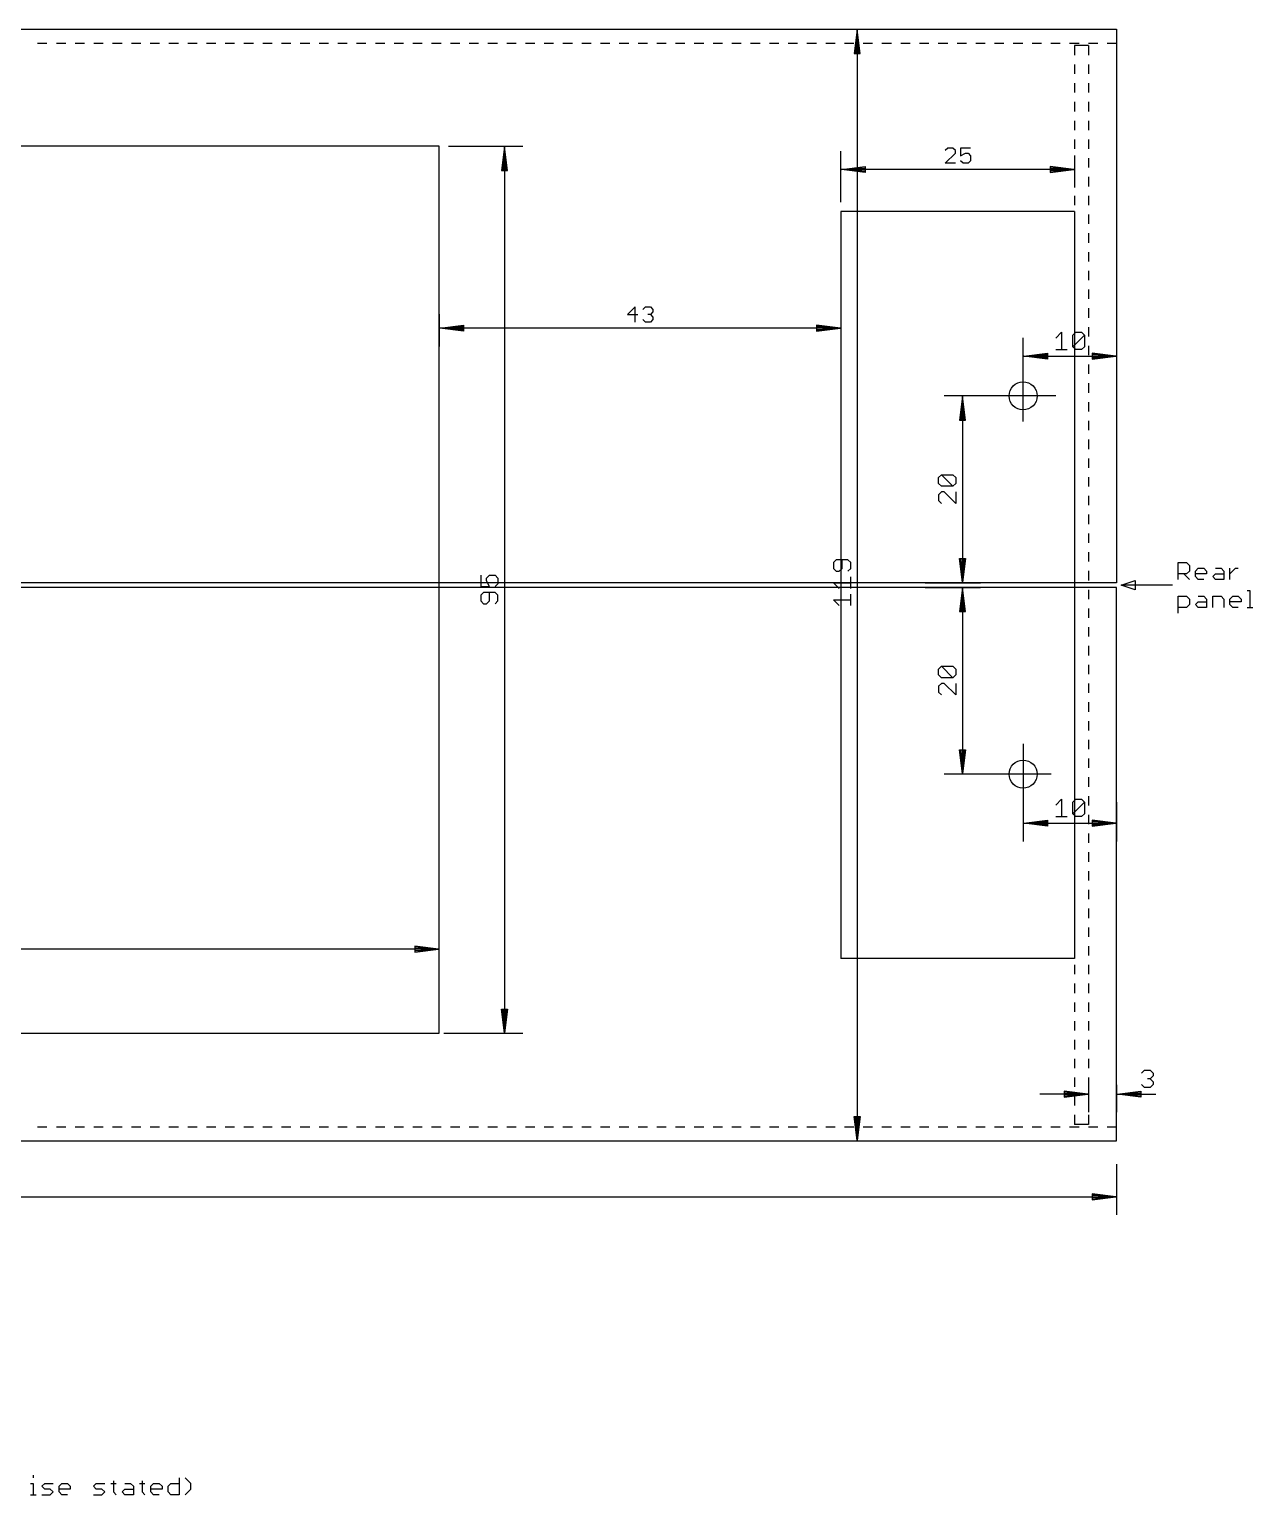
# Model space of a CAD drawing. Extents: x -279 to 630, y -429 to 126.
# Drawn here: x 463.6 to 594.6, y -37.9 to 119 of the extents above; entities that cross this region are included whole.
import ezdxf

# ---------------------------------------------------------------- set-up
doc = ezdxf.new("R2010")
doc.units = 0
for name, color, linetype in [('113', 213, 'CONTINUOUS'), ('114', 253, 'CONTINUOUS'), ('115', 82, 'CONTINUOUS'), ('20', 7, 'CONTINUOUS'), ('47', 140, 'CONTINUOUS')]:
    doc.layers.add(name, color=color, linetype=linetype)

msp = doc.modelspace()

# ---------------------------------------------------------------- linework, layer by layer
at = {"layer": '113'}
for p, q in [((550.5, 100.5), (550.5, 105.95)), ((561.9326, 106.2777), (561.6615, 106.0065)), ((561.6615, 104.6507), (562.7461, 105.7354)), ((562.4749, 106.2777), (561.9326, 106.2777)), ((562.7461, 106.0065), (562.4749, 106.2777)), ((562.7461, 105.7354), (562.7461, 106.0065)), ((564.3833, 106.2777), (563.2986, 106.2777)), ((563.2986, 106.2777), (563.2986, 105.4642)), ((563.2986, 105.4642), (563.8409, 105.7354)), ((563.8409, 105.7354), (564.1121, 105.7354)), ((564.1121, 105.7354), (564.3833, 105.4642)), ((564.3833, 105.4642), (564.3833, 104.9219)), ((575.5, 105.5), (575.5, 102.05)), ((550.565, 104), (553.1, 104.3192)), ((550.565, 104), (553.1, 104.26)), ((550.565, 104), (553.1, 104.13)), ((575.435, 104), (550.565, 104)), ((553.1, 103.6808), (550.565, 104)), ((553.1, 103.87), (550.565, 104)), ((553.1, 103.74), (550.565, 104)), ((553.1, 104.3192), (553.1, 103.6808)), ((562.7461, 104.6507), (561.6615, 104.6507)), ((563.5698, 104.6507), (563.2986, 104.9219)), ((564.1121, 104.6507), (563.5698, 104.6507)), ((564.3833, 104.9219), (564.1121, 104.6507)), ((575.435, 104), (572.9, 104.3192)), ((572.9, 104.3192), (572.9, 103.6808)), ((575.435, 104), (572.9, 104.26)), ((575.435, 104), (572.9, 104.13)), ((572.9, 103.6808), (575.435, 104)), ((572.9, 103.87), (575.435, 104)), ((572.9, 103.74), (575.435, 104)), ((575.5, 99.5), (550.5, 99.5)), ((550.5, 99.5), (550.5, 19.5)), ((575.5, 99.5), (575.5, 19.5)), ((575.5, 19.5), (550.5, 19.5))]:
    msp.add_line(p, q, dxfattribs=at)
at = {"layer": '114'}
for p, q in [((586.6016, 60.1016), (586.6016, 61.8999)), ((586.6016, 61.8999), (587.5008, 61.8999)), ((587.5008, 61.8999), (587.8005, 61.6002)), ((587.8005, 61.6002), (587.8005, 61.0008)), ((588.4432, 61.0008), (588.7429, 61.3005)), ((588.7429, 61.3005), (589.3423, 61.3005)), ((589.3423, 61.3005), (589.6421, 61.0008)), ((590.5845, 61.3005), (591.1839, 61.3005)), ((591.1839, 61.3005), (591.4836, 61.0008)), ((592.1263, 60.1016), (592.1263, 61.3005)), ((592.1263, 60.701), (592.7258, 61.3005)), ((592.7258, 61.3005), (593.0255, 61.3005)), ((580.5, 59.5), (582, 60)), ((582, 60), (582, 59)), ((587.5008, 60.701), (586.6016, 60.701)), ((587.201, 60.701), (587.8005, 60.1016)), ((587.8005, 61.0008), (587.5008, 60.701)), ((588.4432, 60.4013), (588.4432, 61.0008)), ((589.6421, 60.701), (588.4432, 60.701)), ((588.7429, 60.1016), (588.4432, 60.4013)), ((589.3423, 60.1016), (588.7429, 60.1016)), ((589.6421, 61.0008), (589.6421, 60.701)), ((590.2847, 60.4013), (590.5845, 60.701)), ((590.5845, 60.1016), (590.2847, 60.4013)), ((590.5845, 60.701), (591.4836, 60.701)), ((591.4836, 60.1016), (590.5845, 60.1016)), ((591.4836, 61.0008), (591.4836, 60.1016)), ((586, 59.5), (580.5, 59.5)), ((582, 59), (580.5, 59.5)), ((586.6016, 56.5022), (586.6016, 58.3005)), ((586.6016, 58.3005), (587.5008, 58.3005)), ((587.5008, 58.3005), (587.8005, 58.0008)), ((588.7429, 58.3005), (589.3423, 58.3005)), ((589.3423, 58.3005), (589.6421, 58.0008)), ((590.2847, 57.1016), (590.2847, 58.3005)), ((590.2847, 58.3005), (591.1839, 58.3005)), ((591.1839, 58.3005), (591.4836, 58.0008)), ((592.1263, 58.0008), (592.426, 58.3005)), ((592.426, 58.3005), (593.0255, 58.3005)), ((593.0255, 58.3005), (593.3252, 58.0008)), ((593.9679, 58.8999), (594.2676, 58.8999)), ((594.2676, 58.8999), (594.2676, 57.1016)), ((587.5008, 57.1016), (586.6016, 57.1016)), ((587.8005, 57.4013), (587.5008, 57.1016)), ((587.8005, 58.0008), (587.8005, 57.4013)), ((588.4432, 57.4013), (588.7429, 57.701)), ((588.7429, 57.1016), (588.4432, 57.4013)), ((588.7429, 57.701), (589.6421, 57.701)), ((589.6421, 57.1016), (588.7429, 57.1016)), ((589.6421, 58.0008), (589.6421, 57.1016)), ((591.4836, 58.0008), (591.4836, 57.1016)), ((592.1263, 57.4013), (592.1263, 58.0008)), ((593.3252, 57.701), (592.1263, 57.701)), ((592.426, 57.1016), (592.1263, 57.4013)), ((593.0255, 57.1016), (592.426, 57.1016)), ((593.3252, 58.0008), (593.3252, 57.701)), ((593.9679, 57.1016), (594.5673, 57.1016)), ((464.0492, -35.8003), (464.0492, -36.1001)), ((463.7495, -36.6995), (464.0492, -36.6995)), ((464.0492, -36.6995), (464.0492, -37.8984)), ((464.9772, -36.9992), (465.2769, -36.6995)), ((465.2769, -37.299), (464.9772, -36.9992)), ((465.2769, -36.6995), (466.1761, -36.6995)), ((465.8764, -37.299), (465.2769, -37.299)), ((466.1761, -37.5987), (465.8764, -37.299)), ((465.8764, -37.8984), (466.1761, -37.5987)), ((466.8188, -36.9992), (467.1185, -36.6995)), ((466.8188, -37.5987), (466.8188, -36.9992)), ((468.0177, -37.299), (466.8188, -37.299)), ((467.1185, -37.8984), (466.8188, -37.5987)), ((467.1185, -36.6995), (467.7179, -36.6995)), ((467.7179, -36.6995), (468.0177, -36.9992)), ((468.0177, -36.9992), (468.0177, -37.299)), ((470.5019, -36.9992), (470.8016, -36.6995)), ((470.8016, -37.299), (470.5019, -36.9992)), ((470.8016, -36.6995), (471.7008, -36.6995)), ((471.4011, -37.299), (470.8016, -37.299)), ((471.7008, -37.5987), (471.4011, -37.299)), ((471.4011, -37.8984), (471.7008, -37.5987)), ((472.3435, -36.6995), (472.9429, -36.6995)), ((472.6432, -36.3998), (472.6432, -37.5987)), ((472.6432, -37.5987), (472.9429, -37.8984)), ((473.5712, -37.5987), (473.8709, -37.299)), ((473.8709, -37.8984), (473.5712, -37.5987)), ((473.8709, -36.6995), (474.4704, -36.6995)), ((473.8709, -37.299), (474.7701, -37.299)), ((474.4704, -36.6995), (474.7701, -36.9992)), ((474.7701, -36.9992), (474.7701, -37.8984)), ((475.4128, -36.6995), (476.0122, -36.6995)), ((475.7125, -36.3998), (475.7125, -37.5987)), ((475.7125, -37.5987), (476.0122, -37.8984)), ((476.6405, -36.9992), (476.9402, -36.6995)), ((476.6405, -37.5987), (476.6405, -36.9992)), ((477.8394, -37.299), (476.6405, -37.299)), ((476.9402, -37.8984), (476.6405, -37.5987)), ((476.9402, -36.6995), (477.5397, -36.6995)), ((477.5397, -36.6995), (477.8394, -36.9992)), ((477.8394, -36.9992), (477.8394, -37.299)), ((478.4821, -36.9992), (478.7818, -36.6995)), ((478.4821, -37.5987), (478.4821, -36.9992)), ((478.7818, -37.8984), (478.4821, -37.5987)), ((478.7818, -36.6995), (479.681, -36.6995)), ((479.681, -36.1001), (479.681, -37.8984)), ((480.9231, -36.6995), (480.3236, -36.1001)), ((480.3236, -37.8984), (480.9231, -37.299)), ((480.9231, -37.299), (480.9231, -36.6995)), ((463.7495, -37.8984), (464.3489, -37.8984)), ((464.9772, -37.8984), (465.8764, -37.8984)), ((467.7179, -37.8984), (467.1185, -37.8984)), ((470.5019, -37.8984), (471.4011, -37.8984)), ((474.7701, -37.8984), (473.8709, -37.8984)), ((477.5397, -37.8984), (476.9402, -37.8984)), ((479.681, -37.8984), (478.7818, -37.8984))]:
    msp.add_line(p, q, dxfattribs=at)
at = {"layer": '115'}
for p, q in [((507.5, 106.5), (347.5, 106.5)), ((507.5, 11.5), (507.5, 106.5)), ((508.5, 106.5), (516.45, 106.5)), ((514.5, 106.435), (514.1808, 103.9)), ((514.5, 106.435), (514.24, 103.9)), ((514.5, 106.435), (514.37, 103.9)), ((514.5, 106.435), (514.5, 11.565)), ((514.8192, 103.9), (514.5, 106.435)), ((514.63, 103.9), (514.5, 106.435)), ((514.76, 103.9), (514.5, 106.435)), ((514.1808, 103.9), (514.8192, 103.9)), ((550.5, 99.5), (550.5, 85.05)), ((507.5, 88.5), (507.5, 85.05)), ((528.4749, 89.2777), (527.6615, 88.4642)), ((527.6615, 88.4642), (528.7461, 88.4642)), ((528.4749, 87.6507), (528.4749, 89.2777)), ((529.2986, 89.0065), (529.5698, 89.2777)), ((529.5698, 87.6507), (529.2986, 87.9219)), ((529.5698, 89.2777), (530.1121, 89.2777)), ((530.1121, 88.4642), (529.8409, 88.4642)), ((530.1121, 89.2777), (530.3833, 89.0065)), ((530.3833, 88.7354), (530.1121, 88.4642)), ((530.1121, 88.4642), (530.3833, 88.193)), ((530.3833, 87.9219), (530.1121, 87.6507)), ((530.3833, 89.0065), (530.3833, 88.7354)), ((530.3833, 88.193), (530.3833, 87.9219)), ((507.565, 87), (510.1, 87.3192)), ((507.565, 87), (510.1, 87.26)), ((507.565, 87), (510.1, 87.13)), ((550.435, 87), (507.565, 87)), ((510.1, 86.6808), (507.565, 87)), ((510.1, 86.87), (507.565, 87)), ((510.1, 86.74), (507.565, 87)), ((510.1, 87.3192), (510.1, 86.6808)), ((530.1121, 87.6507), (529.5698, 87.6507)), ((550.435, 87), (547.9, 87.3192)), ((547.9, 87.3192), (547.9, 86.6808)), ((550.435, 87), (547.9, 87.26)), ((550.435, 87), (547.9, 87.13)), ((547.9, 86.6808), (550.435, 87)), ((547.9, 86.87), (550.435, 87)), ((547.9, 86.74), (550.435, 87)), ((511.9446, 60.5573), (511.9446, 59.3245)), ((512.561, 60.2491), (512.8692, 60.5573)), ((512.561, 59.9409), (512.561, 60.2491)), ((512.8692, 59.3245), (512.561, 59.9409)), ((512.8692, 60.5573), (513.4856, 60.5573)), ((513.4856, 60.5573), (513.7938, 60.2491)), ((513.7938, 59.6327), (513.4856, 59.3245)), ((513.7938, 60.2491), (513.7938, 59.6327)), ((511.9446, 59.3245), (512.8692, 59.3245)), ((512.2528, 58.7157), (511.9446, 58.4075)), ((511.9446, 58.4075), (511.9446, 57.7911)), ((513.4856, 58.7157), (512.2528, 58.7157)), ((512.8692, 57.7911), (512.8692, 58.7157)), ((513.7938, 58.4075), (513.4856, 58.7157)), ((513.7938, 57.7911), (513.7938, 58.4075)), ((511.9446, 57.7911), (512.2528, 57.4829)), ((512.2528, 57.4829), (512.561, 57.4829)), ((512.561, 57.4829), (512.8692, 57.7911)), ((513.4856, 57.4829), (513.7938, 57.7911)), ((507.5, 19), (507.5, 22.45)), ((507.435, 20.5), (347.565, 20.5)), ((507.435, 20.5), (504.9, 20.8192)), ((504.9, 20.8192), (504.9, 20.1808)), ((507.435, 20.5), (504.9, 20.76)), ((507.435, 20.5), (504.9, 20.63)), ((504.9, 20.1808), (507.435, 20.5)), ((504.9, 20.37), (507.435, 20.5)), ((504.9, 20.24), (507.435, 20.5)), ((514.5, 11.565), (514.1808, 14.1)), ((514.1808, 14.1), (514.8192, 14.1)), ((514.5, 11.565), (514.24, 14.1)), ((514.5, 11.565), (514.37, 14.1)), ((514.8192, 14.1), (514.5, 11.565)), ((514.63, 14.1), (514.5, 11.565)), ((514.76, 14.1), (514.5, 11.565)), ((347.5, 11.5), (507.5, 11.5)), ((508, 11.5), (516.45, 11.5))]:
    msp.add_line(p, q, dxfattribs=at)
at = {"layer": '20'}
for p, q in [((340, 119), (580, 119)), ((580, 119), (580, 117.5)), ((464.5167, 117.5), (465.525, 117.5)), ((466.525, 117.5), (467.5333, 117.5)), ((468.5333, 117.5), (469.5417, 117.5)), ((470.5417, 117.5), (471.55, 117.5)), ((472.55, 117.5), (473.5583, 117.5)), ((474.5583, 117.5), (475.5667, 117.5)), ((476.5667, 117.5), (477.575, 117.5)), ((478.575, 117.5), (479.5833, 117.5)), ((480.5833, 117.5), (481.5917, 117.5)), ((482.5917, 117.5), (483.6, 117.5)), ((484.6, 117.5), (485.6083, 117.5)), ((486.6083, 117.5), (487.6167, 117.5)), ((488.6167, 117.5), (489.625, 117.5)), ((490.625, 117.5), (491.6333, 117.5)), ((492.6333, 117.5), (493.6417, 117.5)), ((494.6417, 117.5), (495.65, 117.5)), ((496.65, 117.5), (497.6583, 117.5)), ((498.6583, 117.5), (499.6667, 117.5)), ((500.6667, 117.5), (501.675, 117.5)), ((502.675, 117.5), (503.6833, 117.5)), ((504.6833, 117.5), (505.6917, 117.5)), ((506.6917, 117.5), (507.7, 117.5)), ((508.7, 117.5), (509.7083, 117.5)), ((510.7083, 117.5), (511.7167, 117.5)), ((512.7167, 117.5), (513.725, 117.5)), ((514.725, 117.5), (515.7333, 117.5)), ((516.7333, 117.5), (517.7417, 117.5)), ((518.7417, 117.5), (519.75, 117.5)), ((520.75, 117.5), (521.7583, 117.5)), ((522.7583, 117.5), (523.7667, 117.5)), ((524.7667, 117.5), (525.775, 117.5)), ((526.775, 117.5), (527.7833, 117.5)), ((528.7833, 117.5), (529.7917, 117.5)), ((530.7917, 117.5), (531.8, 117.5)), ((532.8, 117.5), (533.8083, 117.5)), ((534.8083, 117.5), (535.8167, 117.5)), ((536.8167, 117.5), (537.825, 117.5)), ((538.825, 117.5), (539.8333, 117.5)), ((540.8333, 117.5), (541.8417, 117.5)), ((542.8417, 117.5), (543.85, 117.5)), ((544.85, 117.5), (545.8583, 117.5)), ((546.8583, 117.5), (547.8667, 117.5)), ((548.8667, 117.5), (549.875, 117.5)), ((550.875, 117.5), (551.8833, 117.5)), ((552.8833, 117.5), (553.8917, 117.5)), ((554.8917, 117.5), (555.9, 117.5)), ((556.9, 117.5), (557.9083, 117.5)), ((558.9083, 117.5), (559.9167, 117.5)), ((560.9167, 117.5), (561.925, 117.5)), ((562.925, 117.5), (563.9333, 117.5)), ((564.9333, 117.5), (565.9417, 117.5)), ((566.9417, 117.5), (567.95, 117.5)), ((568.95, 117.5), (569.9583, 117.5)), ((570.9583, 117.5), (571.9667, 117.5)), ((572.9667, 117.5), (573.975, 117.5)), ((574.975, 117.5), (575.9833, 117.5)), ((575.5, 117.25), (575.5, 116.2414)), ((577, 117.25), (575.5, 117.25)), ((576.9833, 117.5), (577.9917, 117.5)), ((577, 117.25), (577, 116.2414)), ((578.9917, 117.5), (580, 117.5)), ((580, 117.5), (580, 59.75)), ((575.5, 115.2414), (575.5, 114.2328)), ((577, 115.2414), (577, 114.2328)), ((575.5, 113.2328), (575.5, 112.2241)), ((577, 113.2328), (577, 112.2241)), ((575.5, 111.2241), (575.5, 110.2155)), ((577, 111.2241), (577, 110.2155)), ((575.5, 109.2155), (575.5, 108.2069)), ((577, 109.2155), (577, 108.2069)), ((575.5, 107.2069), (575.5, 106.1983)), ((577, 107.2069), (577, 106.1983)), ((575.5, 105.1983), (575.5, 104.1897)), ((577, 105.1983), (577, 104.1897)), ((575.5, 103.1897), (575.5, 102.181)), ((577, 103.1897), (577, 102.181)), ((575.5, 101.181), (575.5, 100.1724)), ((577, 101.181), (577, 100.1724)), ((575.5, 99.1724), (575.5, 98.1638)), ((577, 99.1724), (577, 98.1638)), ((575.5, 97.1638), (575.5, 96.1552)), ((577, 97.1638), (577, 96.1552)), ((575.5, 95.1552), (575.5, 94.1466)), ((577, 95.1552), (577, 94.1466)), ((575.5, 93.1466), (575.5, 92.1379)), ((577, 93.1466), (577, 92.1379)), ((575.5, 91.1379), (575.5, 90.1293)), ((577, 91.1379), (577, 90.1293)), ((575.5, 89.1293), (575.5, 88.1207)), ((577, 89.1293), (577, 88.1207)), ((575.5, 87.1207), (575.5, 86.1121)), ((577, 87.1207), (577, 86.1121)), ((575.5, 85.1121), (575.5, 84.1034)), ((577, 85.1121), (577, 84.1034)), ((575.5, 83.1034), (575.5, 82.0948)), ((577, 83.1034), (577, 82.0948)), ((575.5, 81.0948), (575.5, 80.0862)), ((577, 81.0948), (577, 80.0862)), ((575.5, 79.0862), (575.5, 78.0776)), ((577, 79.0862), (577, 78.0776)), ((575.5, 77.0776), (575.5, 76.069)), ((577, 77.0776), (577, 76.069)), ((575.5, 75.069), (575.5, 74.0603)), ((577, 75.069), (577, 74.0603)), ((575.5, 73.0603), (575.5, 72.0517)), ((577, 73.0603), (577, 72.0517)), ((575.5, 71.0517), (575.5, 70.0431)), ((577, 71.0517), (577, 70.0431)), ((575.5, 69.0431), (575.5, 68.0345)), ((577, 69.0431), (577, 68.0345)), ((575.5, 67.0345), (575.5, 66.0259)), ((577, 67.0345), (577, 66.0259)), ((575.5, 65.0259), (575.5, 64.0172)), ((577, 65.0259), (577, 64.0172)), ((575.5, 63.0172), (575.5, 62.0086)), ((577, 63.0172), (577, 62.0086)), ((580, 59.75), (340, 59.75)), ((575.5, 61.0086), (575.5, 60)), ((577, 61.0086), (577, 60)), ((580, 59.25), (340, 59.25)), ((575.5, 59), (575.5, 57.9914)), ((577, 59), (577, 57.9914)), ((580, 1.5), (580, 59.25)), ((575.5, 56.9914), (575.5, 55.9828)), ((577, 56.9914), (577, 55.9828)), ((575.5, 54.9828), (575.5, 53.9741)), ((577, 54.9828), (577, 53.9741)), ((575.5, 52.9741), (575.5, 51.9655)), ((577, 52.9741), (577, 51.9655)), ((575.5, 50.9655), (575.5, 49.9569)), ((577, 50.9655), (577, 49.9569)), ((575.5, 48.9569), (575.5, 47.9483)), ((577, 48.9569), (577, 47.9483)), ((575.5, 46.9483), (575.5, 45.9397)), ((577, 46.9483), (577, 45.9397)), ((575.5, 44.9397), (575.5, 43.931)), ((577, 44.9397), (577, 43.931)), ((575.5, 42.931), (575.5, 41.9224)), ((577, 42.931), (577, 41.9224)), ((575.5, 40.9224), (575.5, 39.9138)), ((577, 40.9224), (577, 39.9138)), ((575.5, 38.9138), (575.5, 37.9052)), ((577, 38.9138), (577, 37.9052)), ((575.5, 36.9052), (575.5, 35.8966)), ((577, 36.9052), (577, 35.8966)), ((575.5, 34.8966), (575.5, 33.8879)), ((577, 34.8966), (577, 33.8879)), ((575.5, 32.8879), (575.5, 31.8793)), ((577, 32.8879), (577, 31.8793)), ((575.5, 30.8793), (575.5, 29.8707)), ((577, 30.8793), (577, 29.8707)), ((575.5, 28.8707), (575.5, 27.8621)), ((577, 28.8707), (577, 27.8621)), ((575.5, 26.8621), (575.5, 25.8534)), ((577, 26.8621), (577, 25.8534)), ((575.5, 24.8534), (575.5, 23.8448)), ((577, 24.8534), (577, 23.8448)), ((575.5, 22.8448), (575.5, 21.8362)), ((577, 22.8448), (577, 21.8362)), ((575.5, 20.8362), (575.5, 19.8276)), ((577, 20.8362), (577, 19.8276)), ((575.5, 18.8276), (575.5, 17.819)), ((577, 18.8276), (577, 17.819)), ((575.5, 16.819), (575.5, 15.8103)), ((577, 16.819), (577, 15.8103)), ((575.5, 14.8103), (575.5, 13.8017)), ((577, 14.8103), (577, 13.8017)), ((575.5, 12.8017), (575.5, 11.7931)), ((577, 12.8017), (577, 11.7931)), ((575.5, 10.7931), (575.5, 9.7845)), ((577, 10.7931), (577, 9.7845)), ((575.5, 8.7845), (575.5, 7.7759)), ((577, 8.7845), (577, 7.7759)), ((575.5, 6.7759), (575.5, 5.7672)), ((577, 6.7759), (577, 5.7672)), ((575.5, 4.7672), (575.5, 3.7586)), ((577, 4.7672), (577, 3.7586)), ((575.5, 2.7586), (575.5, 1.75)), ((577, 1.75), (575.5, 1.75)), ((577, 2.7586), (577, 1.75)), ((340, 0), (580, 0)), ((464.5167, 1.5), (465.525, 1.5)), ((466.525, 1.5), (467.5333, 1.5)), ((468.5333, 1.5), (469.5417, 1.5)), ((470.5417, 1.5), (471.55, 1.5)), ((472.55, 1.5), (473.5583, 1.5)), ((474.5583, 1.5), (475.5667, 1.5)), ((476.5667, 1.5), (477.575, 1.5)), ((478.575, 1.5), (479.5833, 1.5)), ((480.5833, 1.5), (481.5917, 1.5)), ((482.5917, 1.5), (483.6, 1.5)), ((484.6, 1.5), (485.6083, 1.5)), ((486.6083, 1.5), (487.6167, 1.5)), ((488.6167, 1.5), (489.625, 1.5)), ((490.625, 1.5), (491.6333, 1.5)), ((492.6333, 1.5), (493.6417, 1.5)), ((494.6417, 1.5), (495.65, 1.5)), ((496.65, 1.5), (497.6583, 1.5)), ((498.6583, 1.5), (499.6667, 1.5)), ((500.6667, 1.5), (501.675, 1.5)), ((502.675, 1.5), (503.6833, 1.5)), ((504.6833, 1.5), (505.6917, 1.5)), ((506.6917, 1.5), (507.7, 1.5)), ((508.7, 1.5), (509.7083, 1.5)), ((510.7083, 1.5), (511.7167, 1.5)), ((512.7167, 1.5), (513.725, 1.5)), ((514.725, 1.5), (515.7333, 1.5)), ((516.7333, 1.5), (517.7417, 1.5)), ((518.7417, 1.5), (519.75, 1.5)), ((520.75, 1.5), (521.7583, 1.5)), ((522.7583, 1.5), (523.7667, 1.5)), ((524.7667, 1.5), (525.775, 1.5)), ((526.775, 1.5), (527.7833, 1.5)), ((528.7833, 1.5), (529.7917, 1.5)), ((530.7917, 1.5), (531.8, 1.5)), ((532.8, 1.5), (533.8083, 1.5)), ((534.8083, 1.5), (535.8167, 1.5)), ((536.8167, 1.5), (537.825, 1.5)), ((538.825, 1.5), (539.8333, 1.5)), ((540.8333, 1.5), (541.8417, 1.5)), ((542.8417, 1.5), (543.85, 1.5)), ((544.85, 1.5), (545.8583, 1.5)), ((546.8583, 1.5), (547.8667, 1.5)), ((548.8667, 1.5), (549.875, 1.5)), ((550.875, 1.5), (551.8833, 1.5)), ((552.8833, 1.5), (553.8917, 1.5)), ((554.8917, 1.5), (555.9, 1.5)), ((556.9, 1.5), (557.9083, 1.5)), ((558.9083, 1.5), (559.9167, 1.5)), ((560.9167, 1.5), (561.925, 1.5)), ((562.925, 1.5), (563.9333, 1.5)), ((564.9333, 1.5), (565.9417, 1.5)), ((566.9417, 1.5), (567.95, 1.5)), ((568.95, 1.5), (569.9583, 1.5)), ((570.9583, 1.5), (571.9667, 1.5)), ((572.9667, 1.5), (573.975, 1.5)), ((574.975, 1.5), (575.9833, 1.5)), ((576.9833, 1.5), (577.9917, 1.5)), ((578.9917, 1.5), (580, 1.5)), ((580, 0), (580, 1.5))]:
    msp.add_line(p, q, dxfattribs=at)
for centre in [(570, 79.75), (570, 39.25)]:
    msp.add_circle(centre, 1.5, dxfattribs=at)
at = {"layer": '47'}
for p, q in [((546.25, 119), (554.2, 119)), ((552.25, 118.935), (551.9308, 116.4)), ((552.25, 118.935), (551.99, 116.4)), ((552.25, 118.935), (552.12, 116.4)), ((552.25, 118.935), (552.25, 0.065)), ((552.5692, 116.4), (552.25, 118.935)), ((552.38, 116.4), (552.25, 118.935)), ((552.51, 116.4), (552.25, 118.935)), ((551.9308, 116.4), (552.5692, 116.4)), ((573.4829, 85.939), (574.0993, 86.5554)), ((574.0993, 86.5554), (574.0993, 84.7062)), ((575.3245, 86.2472), (575.6327, 86.5554)), ((575.6327, 86.5554), (576.2491, 86.5554)), ((576.2491, 86.5554), (576.5573, 86.2472)), ((570, 77), (570, 85.95)), ((575.3245, 85.0144), (575.3245, 86.2472)), ((575.3245, 85.0144), (576.5573, 86.2472)), ((575.6327, 84.7062), (575.3245, 85.0144)), ((576.5573, 85.0144), (576.2491, 84.7062)), ((576.5573, 86.2472), (576.5573, 85.0144)), ((580, 86.25), (580, 82.05)), ((570.065, 84), (572.6, 84.3192)), ((570.065, 84), (572.6, 84.26)), ((570.065, 84), (572.6, 84.13)), ((570.065, 84), (579.935, 84)), ((572.6, 83.6808), (570.065, 84)), ((572.6, 83.87), (570.065, 84)), ((572.6, 83.74), (570.065, 84)), ((572.6, 84.3192), (572.6, 83.6808)), ((573.4829, 84.7062), (574.7157, 84.7062)), ((576.2491, 84.7062), (575.6327, 84.7062)), ((579.935, 84), (577.4, 84.3192)), ((577.4, 84.3192), (577.4, 83.6808)), ((579.935, 84), (577.4, 84.26)), ((579.935, 84), (577.4, 84.13)), ((577.4, 83.6808), (579.935, 84)), ((577.4, 83.87), (579.935, 84)), ((577.4, 83.74), (579.935, 84)), ((573.5, 79.75), (561.55, 79.75)), ((563.5, 79.685), (563.1808, 77.15)), ((563.5, 79.685), (563.24, 77.15)), ((563.5, 79.685), (563.37, 77.15)), ((563.5, 79.685), (563.5, 59.815)), ((563.8192, 77.15), (563.5, 79.685)), ((563.63, 77.15), (563.5, 79.685)), ((563.76, 77.15), (563.5, 79.685)), ((563.1808, 77.15), (563.8192, 77.15)), ((560.9446, 70.9991), (561.2528, 71.3073)), ((560.9446, 70.3827), (560.9446, 70.9991)), ((561.2528, 71.3073), (562.4856, 71.3073)), ((562.4856, 70.0745), (561.2528, 71.3073)), ((562.4856, 71.3073), (562.7938, 70.9991)), ((562.7938, 70.9991), (562.7938, 70.3827)), ((561.2528, 70.0745), (560.9446, 70.3827)), ((561.2528, 69.4657), (560.9446, 69.1575)), ((560.9446, 69.1575), (560.9446, 68.5411)), ((562.4856, 70.0745), (561.2528, 70.0745)), ((561.561, 69.4657), (561.2528, 69.4657)), ((562.7938, 68.2329), (561.561, 69.4657)), ((562.7938, 70.3827), (562.4856, 70.0745)), ((562.7938, 69.4657), (562.7938, 68.2329)), ((560.9446, 68.5411), (561.2528, 68.2329)), ((550.0028, 62.2071), (549.6946, 61.8989)), ((549.6946, 61.8989), (549.6946, 61.2825)), ((549.6946, 61.2825), (550.0028, 60.9743)), ((551.2356, 62.2071), (550.0028, 62.2071)), ((550.311, 60.9743), (550.6192, 61.2825)), ((550.6192, 61.2825), (550.6192, 62.2071)), ((551.5438, 61.8989), (551.2356, 62.2071)), ((551.2356, 60.9743), (551.5438, 61.2825)), ((551.5438, 61.2825), (551.5438, 61.8989)), ((563.5, 59.815), (563.1808, 62.35)), ((563.1808, 62.35), (563.8192, 62.35)), ((563.5, 59.815), (563.24, 62.35)), ((563.5, 59.815), (563.37, 62.35)), ((563.8192, 62.35), (563.5, 59.815)), ((563.63, 62.35), (563.5, 59.815)), ((563.76, 62.35), (563.5, 59.815)), ((550.311, 59.1328), (549.6946, 59.7491)), ((549.6946, 59.7491), (551.5438, 59.7491)), ((550.0028, 60.9743), (550.311, 60.9743)), ((551.5438, 59.1328), (551.5438, 60.3655)), ((559.5, 59.75), (565.45, 59.75)), ((551.5438, 57.2912), (551.5438, 58.524)), ((559.5, 59.25), (565.45, 59.25)), ((563.5, 59.185), (563.1808, 56.65)), ((563.5, 59.185), (563.24, 56.65)), ((563.5, 59.185), (563.37, 56.65)), ((563.5, 59.185), (563.5, 39.315)), ((563.8192, 56.65), (563.5, 59.185)), ((563.63, 56.65), (563.5, 59.185)), ((563.76, 56.65), (563.5, 59.185)), ((550.311, 57.2912), (549.6946, 57.9076)), ((549.6946, 57.9076), (551.5438, 57.9076)), ((563.1808, 56.65), (563.8192, 56.65)), ((560.9446, 50.4991), (561.2528, 50.8073)), ((560.9446, 49.8827), (560.9446, 50.4991)), ((561.2528, 50.8073), (562.4856, 50.8073)), ((562.4856, 49.5745), (561.2528, 50.8073)), ((562.4856, 50.8073), (562.7938, 50.4991)), ((562.7938, 50.4991), (562.7938, 49.8827)), ((561.2528, 49.5745), (560.9446, 49.8827)), ((561.2528, 48.9657), (560.9446, 48.6575)), ((560.9446, 48.6575), (560.9446, 48.0411)), ((562.4856, 49.5745), (561.2528, 49.5745)), ((561.561, 48.9657), (561.2528, 48.9657)), ((562.7938, 47.7329), (561.561, 48.9657)), ((562.7938, 49.8827), (562.4856, 49.5745)), ((562.7938, 48.9657), (562.7938, 47.7329)), ((560.9446, 48.0411), (561.2528, 47.7329)), ((570, 42.5), (570, 32.05)), ((563.5, 39.315), (563.1808, 41.85)), ((563.1808, 41.85), (563.8192, 41.85)), ((563.5, 39.315), (563.24, 41.85)), ((563.5, 39.315), (563.37, 41.85)), ((563.8192, 41.85), (563.5, 39.315)), ((563.63, 41.85), (563.5, 39.315)), ((563.76, 41.85), (563.5, 39.315)), ((573, 39.25), (561.55, 39.25)), ((573.4829, 35.939), (574.0993, 36.5554)), ((574.0993, 36.5554), (574.0993, 34.7062)), ((575.3245, 36.2472), (575.6327, 36.5554)), ((575.3245, 35.0144), (575.3245, 36.2472)), ((575.3245, 35.0144), (576.5573, 36.2472)), ((575.6327, 36.5554), (576.2491, 36.5554)), ((576.2491, 36.5554), (576.5573, 36.2472)), ((576.5573, 36.2472), (576.5573, 35.0144)), ((580, 36.25), (580, 32.05)), ((573.4829, 34.7062), (574.7157, 34.7062)), ((575.6327, 34.7062), (575.3245, 35.0144)), ((576.2491, 34.7062), (575.6327, 34.7062)), ((576.5573, 35.0144), (576.2491, 34.7062)), ((570.065, 34), (572.6, 34.3192)), ((570.065, 34), (572.6, 34.26)), ((570.065, 34), (572.6, 34.13)), ((570.065, 34), (579.935, 34)), ((572.6, 33.6808), (570.065, 34)), ((572.6, 33.87), (570.065, 34)), ((572.6, 33.74), (570.065, 34)), ((572.6, 34.3192), (572.6, 33.6808)), ((579.935, 34), (577.4, 34.3192)), ((577.4, 34.3192), (577.4, 33.6808)), ((579.935, 34), (577.4, 34.26)), ((579.935, 34), (577.4, 34.13)), ((577.4, 33.6808), (579.935, 34)), ((577.4, 33.87), (579.935, 34)), ((577.4, 33.74), (579.935, 34)), ((582.6762, 7.2472), (582.9844, 7.5554)), ((582.9844, 7.5554), (583.6008, 7.5554)), ((583.6008, 6.6308), (583.2926, 6.6308)), ((583.6008, 7.5554), (583.909, 7.2472)), ((583.909, 6.939), (583.6008, 6.6308)), ((583.6008, 6.6308), (583.909, 6.3226)), ((583.909, 7.2472), (583.909, 6.939)), ((583.909, 6.3226), (583.909, 6.0144)), ((576.935, 5), (571.8, 5)), ((576.935, 5), (574.4, 5.3192)), ((574.4, 5.3192), (574.4, 4.6808)), ((576.935, 5), (574.4, 5.26)), ((576.935, 5), (574.4, 5.13)), ((574.4, 4.6808), (576.935, 5)), ((574.4, 4.87), (576.935, 5)), ((574.4, 4.74), (576.935, 5)), ((577, 6), (577, 3.05)), ((580, 6), (580, 3.05)), ((580.065, 5), (582.6, 5.3192)), ((580.065, 5), (582.6, 5.26)), ((580.065, 5), (582.6, 5.13)), ((580.065, 5), (584.1977, 5)), ((582.6, 4.6808), (580.065, 5)), ((582.6, 4.87), (580.065, 5)), ((582.6, 4.74), (580.065, 5)), ((582.6, 5.3192), (582.6, 4.6808)), ((582.9844, 5.7062), (582.6762, 6.0144)), ((583.6008, 5.7062), (582.9844, 5.7062)), ((583.909, 6.0144), (583.6008, 5.7062)), ((552.25, 0.065), (551.9308, 2.6)), ((551.9308, 2.6), (552.5692, 2.6)), ((552.25, 0.065), (551.99, 2.6)), ((552.25, 0.065), (552.12, 2.6)), ((552.5692, 2.6), (552.25, 0.065)), ((552.38, 2.6), (552.25, 0.065)), ((552.51, 2.6), (552.25, 0.065)), ((546.75, 0), (554.2, 0)), ((580, -2.5), (580, -7.95)), ((340.065, -6), (579.935, -6)), ((579.935, -6), (577.4, -5.6808)), ((577.4, -5.6808), (577.4, -6.3192)), ((579.935, -6), (577.4, -5.74)), ((579.935, -6), (577.4, -5.87)), ((577.4, -6.3192), (579.935, -6)), ((577.4, -6.13), (579.935, -6)), ((577.4, -6.26), (579.935, -6))]:
    msp.add_line(p, q, dxfattribs=at)

doc.saveas('drawing.dxf')
